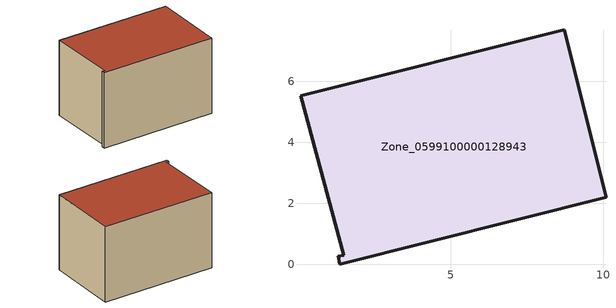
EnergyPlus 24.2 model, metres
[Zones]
Zone_0599100000128943
 floor ground (C_G): 1.37,0 1.3,0.26 1.5,0.3 0.07,5.53 8.73,7.69 10.1,2.19 z0
 wall outside (C_F): 10.1,2.19 8.73,7.69 0.07,5.53 1.5,0.3 1.3,0.26 1.37,0 10.1,2.19 z0:5.9
 roof outside (C_R): 1.3,0.26 1.37,0 10.1,2.19 8.73,7.69 0.07,5.53 1.5,0.3 z5.9
[BUILDING]
Pand.0599100000128943: North Axis=0; Terrain=City; Loads Convergence Tolerance Value=0.04; Temperature Convergence Tolerance Value=0.4; Solar Distribution=FullExterior; Maximum Number of Warmup Days=25; Minimum Number of Warmup Days=1
[Site:Location]
Rotterdam.The.Hague.AP_ZH_NLD Design_Conditions: Latitude=51.96; Longitude=4.45; Time Zone=1; Elevation=-4.5
[SITE:GROUNDTEMPERATURE:BUILDINGSURFACE]
18, 18, 18, 18, 18, 18, 18, 18, 18, 18, 18, 18
[MATERIAL] Thermal Absorptance=0.9; Solar Absorptance=0.7; Visible Absorptance=0.7
Name | Roughness | Thickness | Conductivity | Density | Specific Heat
G.TC.1975-1991 | MediumSmooth | 0.15 | 0.288461 | 540 | 1210
F.TC.1975-1991 | Rough | 0.3 | 0.230769 | 1920 | 840
R.TC.1975-1991 | MediumRough | 0.2 | 0.153846 | 1500 | 1000
[CONSTRUCTION]
C_G: G.TC.1975-1991
C_F: F.TC.1975-1991
C_R: R.TC.1975-1991
[ZONE]
Zone_0599100000128943: Type=1; Multiplier=1; Ceiling Height=Autocalculate; Volume=Autocalculate; Floor Area=autocalculate; Part of Total Floor Area=Yes
[ZONEINFILTRATION:DESIGNFLOWRATE]
Infil_Zone_0599100000128943: Zone or ZoneList or Space or SpaceList=Zone_0599100000128943; Schedule=AlwaysOn; Design Flow Rate Calculation Method=Flow/Area; Flow Rate per Floor Area=0.003; Constant Term Coefficient=1; Temperature Term Coefficient=0; Velocity Term Coefficient=0; Velocity Squared Term Coefficient=0
[HVACTEMPLATE:ZONE:IDEALLOADSAIRSYSTEM]
Zone_0599100000128943: Maximum Heating Supply Air Temperature=50; Minimum Cooling Supply Air Temperature=13; Maximum Heating Supply Air Humidity Ratio=0.0156; Minimum Cooling Supply Air Humidity Ratio=0.0077; Heating Limit=NoLimit; Cooling Limit=NoLimit; Dehumidification Control Type=ConstantSensibleHeatRatio; Cooling Sensible Heat Ratio=0.7; Dehumidification Setpoint=60; Humidification Control Type=None; Humidification Setpoint=30; Outdoor Air Method=None; Outdoor Air Flow Rate per Person=0.00944; Outdoor Air Flow Rate per Zone Floor Area=0; Outdoor Air Flow Rate per Zone=0; Demand Controlled Ventilation Type=None; Outdoor Air Economizer Type=NoEconomizer; Heat Recovery Type=None; Sensible Heat Recovery Effectiveness=0.7; Latent Heat Recovery Effectiveness=0.65
[ZONECONTROL:THERMOSTAT]
ThermostatControl_Zone_0599100000128943: Zone or ZoneList=Zone_0599100000128943; Control Type Schedule=DualSetpointControlType; Control 1=Thermostat_Zone_0599100000128943; Temperature Difference Between Cutout And Setpoint=0
[THERMOSTATSETPOINT:DUALSETPOINT]
Thermostat_Zone_0599100000128943: Heating Setpoint Temperature Schedule=HeatingSetpoint_Zone_0599100000128943; Cooling Setpoint Temperature Schedule=CoolingSetpoint_Zone_0599100000128943
[SCHEDULE:COMPACT]
HeatingSetpoint_Zone_0599100000128943: Through: 12/31, For: AllDays, Until: 24:00, 21
CoolingSetpoint_Zone_0599100000128943: Through: 12/31, For: AllDays, Until: 24:00, 24
DualSetpointControlType: Through: 12/31, For: AllDays, Until: 24:00, 4
AlwaysOn: Through: 12/31, For: AllDays, Until: 24:00, 1
